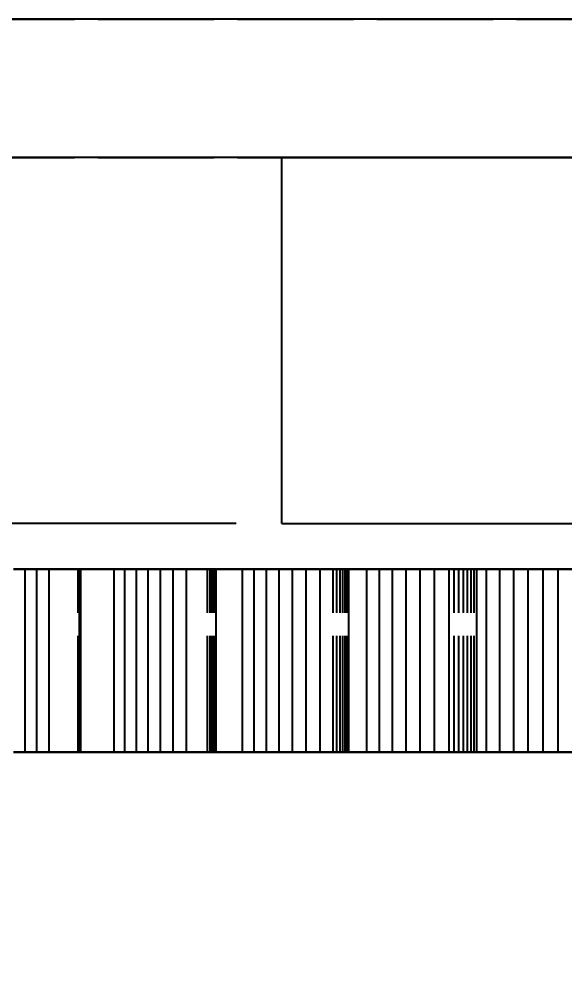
# Model space of a CAD drawing. Header units: millimetres. Extents: x -9 to 221, y -53 to 198.
# Drawn here: x 147.36 to 153.32, y -30.74 to -20.2 of the extents above; entities that cross this region are included whole.
import ezdxf

# ---------------------------------------------------------------- set-up
doc = ezdxf.new("R2010")
doc.units = ezdxf.units.MM
doc.linetypes.add('DASHED', pattern=[1.524, 1.27, -0.254])
for name, color, linetype in [('DIMS', 3, 'CONTINUOUS'), ('HIDDEN', 8, 'DASHED'), ('VISIBLE', 7, 'CONTINUOUS')]:
    doc.layers.add(name, color=color, linetype=linetype)
doc.styles.add('OpenSansCondensed-Light', font='OpenSansCondensed-Light.ttf')
doc.dimstyles.new('EZDXF', dxfattribs={"dimtxt": 0.25, "dimasz": 0.175, "dimexe": 0.375, "dimexo": 0.125, "dimgap": 0.1, "dimtad": 1, "dimlfac": 100, "dimzin": 12, "dimdsep": 46, "dimtxsty": 'OpenSansCondensed-Light', "dimblk": 'ARCHTICK', "dimcen": 2.5, "dimazin": 3, "dimtfac": 0.5, "dimtmove": 2, "dimatfit": 3})

# ---------------------------------------------------------------- blocks, each defined once
blk = doc.blocks.new('_ARCHTICK')
at = {"color": 0, "linetype": 'BYBLOCK', "const_width": 0.15}
blk.add_lwpolyline([(-0.5, -0.5), (0.5, 0.5)], dxfattribs=at)

msp = doc.modelspace()

# ---------------------------------------------------------------- linework, layer by layer
at = {"layer": 'HIDDEN'}
for points in [[(94.875, -20.2), (200.375, -20.2)], [(94.875, -21.71), (200.375, -21.71)], [(150.225, -25.71), (150.225, -21.71)], [(150.225, -21.71), (167.725, -21.71)], [(150.225, -21.71), (167.725, -21.71)], [(150.225, -25.71), (167.725, -25.71)], [(147.41873, -26.21), (147.29439, -26.21)], [(147.54779, -26.21), (147.41873, -26.21)], [(147.41873, -28.21), (147.41873, -26.21)], [(147.68137, -26.21), (147.54779, -26.21)], [(147.54779, -28.21), (147.54779, -26.21)], [(148.0134, -26.21), (147.68137, -26.21)], [(147.68137, -28.21), (147.68137, -26.21)], [(148.01559, -26.21), (148.00024, -26.21)], [(148.00024, -26.21), (148.02965, -26.21)], [(148.39197, -26.21), (148.00024, -26.21)], [(148.00024, -26.21), (148.01559, -26.21)], [(148.00024, -28.21), (148.00024, -26.21)], [(148.00024, -28.21), (148.00024, -26.21)], [(148.02352, -26.21), (148.0134, -26.21)], [(148.0134, -28.21), (148.0134, -26.21)], [(148.02527, -26.21), (148.01559, -26.21)], [(148.01559, -26.21), (148.02527, -26.21)], [(148.01559, -28.21), (148.01559, -26.21)], [(148.01559, -28.21), (148.01559, -26.21)], [(148.029, -26.21), (148.02352, -26.21)], [(148.02352, -28.21), (148.02352, -26.21)], [(148.02965, -26.21), (148.02527, -26.21)], [(148.02527, -26.21), (148.02965, -26.21)], [(148.02527, -28.21), (148.02527, -26.21)], [(148.02527, -28.21), (148.02527, -26.21)], [(148.02965, -26.21), (148.029, -26.21)], [(148.029, -28.21), (148.029, -26.21)], [(148.02965, -28.21), (148.02965, -26.21)], [(148.51099, -26.21), (148.39197, -26.21)], [(148.39197, -28.21), (148.39197, -26.21)], [(148.63554, -26.21), (148.51099, -26.21)], [(148.51099, -28.21), (148.51099, -26.21)], [(148.76521, -26.21), (148.63554, -26.21)], [(148.63554, -28.21), (148.63554, -26.21)], [(148.89971, -26.21), (148.76521, -26.21)], [(148.76521, -28.21), (148.76521, -26.21)], [(149.03881, -26.21), (148.89971, -26.21)], [(148.89971, -28.21), (148.89971, -26.21)], [(149.1823, -26.21), (149.03881, -26.21)], [(149.03881, -28.21), (149.03881, -26.21)], [(149.50588, -26.21), (149.1823, -26.21)], [(149.1823, -28.21), (149.1823, -26.21)], [(149.44139, -26.21), (149.41309, -26.21)], [(149.41309, -26.21), (149.50588, -26.21)], [(149.79386, -26.21), (149.41309, -26.21)], [(149.41309, -26.21), (149.44139, -26.21)], [(149.41309, -28.21), (149.41309, -26.21)], [(149.41309, -28.21), (149.41309, -26.21)], [(149.46417, -26.21), (149.44139, -26.21)], [(149.44139, -26.21), (149.46417, -26.21)], [(149.44139, -28.21), (149.44139, -26.21)], [(149.44139, -28.21), (149.44139, -26.21)], [(149.48177, -26.21), (149.46417, -26.21)], [(149.46417, -26.21), (149.48177, -26.21)], [(149.46417, -28.21), (149.46417, -26.21)], [(149.46417, -28.21), (149.46417, -26.21)], [(149.49446, -26.21), (149.48177, -26.21)], [(149.48177, -26.21), (149.49446, -26.21)], [(149.48177, -28.21), (149.48177, -26.21)], [(149.48177, -28.21), (149.48177, -26.21)], [(149.50244, -26.21), (149.49446, -26.21)], [(149.49446, -26.21), (149.50244, -26.21)], [(149.49446, -28.21), (149.49446, -26.21)], [(149.49446, -28.21), (149.49446, -26.21)], [(149.50588, -26.21), (149.50244, -26.21)], [(149.50244, -26.21), (149.50588, -26.21)], [(149.50244, -28.21), (149.50244, -26.21)], [(149.50244, -28.21), (149.50244, -26.21)], [(149.50588, -28.21), (149.50588, -26.21)], [(149.92294, -26.21), (149.79386, -26.21)], [(149.79386, -28.21), (149.79386, -26.21)], [(150.05737, -26.21), (149.92294, -26.21)], [(149.92294, -28.21), (149.92294, -26.21)], [(150.19676, -26.21), (150.05737, -26.21)], [(150.05737, -28.21), (150.05737, -26.21)], [(150.34083, -26.21), (150.19676, -26.21)], [(150.19676, -28.21), (150.19676, -26.21)], [(150.48934, -26.21), (150.34083, -26.21)], [(150.34083, -28.21), (150.34083, -26.21)], [(150.64211, -26.21), (150.48934, -26.21)], [(150.48934, -28.21), (150.48934, -26.21)], [(150.9558, -26.21), (150.64211, -26.21)], [(150.64211, -28.21), (150.64211, -26.21)], [(150.82491, -26.21), (150.78378, -26.21)], [(150.78378, -26.21), (150.9558, -26.21)], [(151.15191, -26.21), (150.78378, -26.21)], [(150.78378, -26.21), (150.82491, -26.21)], [(150.78378, -28.21), (150.78378, -26.21)], [(150.78378, -28.21), (150.78378, -26.21)], [(150.86068, -26.21), (150.82491, -26.21)], [(150.82491, -26.21), (150.86068, -26.21)], [(150.82491, -28.21), (150.82491, -26.21)], [(150.82491, -28.21), (150.82491, -26.21)], [(150.89143, -26.21), (150.86068, -26.21)], [(150.86068, -26.21), (150.89143, -26.21)], [(150.86068, -28.21), (150.86068, -26.21)], [(150.86068, -28.21), (150.86068, -26.21)], [(150.91741, -26.21), (150.89143, -26.21)], [(150.89143, -26.21), (150.91741, -26.21)], [(150.89143, -28.21), (150.89143, -26.21)], [(150.89143, -28.21), (150.89143, -26.21)], [(150.93881, -26.21), (150.91741, -26.21)], [(150.91741, -26.21), (150.93881, -26.21)], [(150.91741, -28.21), (150.91741, -26.21)], [(150.91741, -28.21), (150.91741, -26.21)], [(150.9558, -26.21), (150.93881, -26.21)], [(150.93881, -26.21), (150.9558, -26.21)], [(150.93881, -28.21), (150.93881, -26.21)], [(150.93881, -28.21), (150.93881, -26.21)], [(150.9558, -28.21), (150.9558, -26.21)], [(151.29046, -26.21), (151.15191, -26.21)], [(151.15191, -28.21), (151.15191, -26.21)], [(151.43417, -26.21), (151.29046, -26.21)], [(151.29046, -28.21), (151.29046, -26.21)], [(151.58266, -26.21), (151.43417, -26.21)], [(151.43417, -28.21), (151.43417, -26.21)], [(151.73565, -26.21), (151.58266, -26.21)], [(151.58266, -28.21), (151.58266, -26.21)], [(151.89292, -26.21), (151.73565, -26.21)], [(151.73565, -28.21), (151.73565, -26.21)], [(152.05427, -26.21), (151.89292, -26.21)], [(151.89292, -28.21), (151.89292, -26.21)], [(152.35667, -26.21), (152.05427, -26.21)], [(152.05427, -28.21), (152.05427, -26.21)], [(152.15997, -26.21), (152.1062, -26.21)], [(152.1062, -26.21), (152.35667, -26.21)], [(152.46003, -26.21), (152.1062, -26.21)], [(152.1062, -26.21), (152.15997, -26.21)], [(152.1062, -28.21), (152.1062, -26.21)], [(152.1062, -28.21), (152.1062, -26.21)], [(152.20857, -26.21), (152.15997, -26.21)], [(152.15997, -26.21), (152.20857, -26.21)], [(152.15997, -28.21), (152.15997, -26.21)], [(152.15997, -28.21), (152.15997, -26.21)], [(152.25233, -26.21), (152.20857, -26.21)], [(152.20857, -26.21), (152.25233, -26.21)], [(152.20857, -28.21), (152.20857, -26.21)], [(152.20857, -28.21), (152.20857, -26.21)], [(152.29148, -26.21), (152.25233, -26.21)], [(152.25233, -26.21), (152.29148, -26.21)], [(152.25233, -28.21), (152.25233, -26.21)], [(152.25233, -28.21), (152.25233, -26.21)], [(152.32621, -26.21), (152.29148, -26.21)], [(152.29148, -26.21), (152.32621, -26.21)], [(152.29148, -28.21), (152.29148, -26.21)], [(152.29148, -28.21), (152.29148, -26.21)], [(152.35667, -26.21), (152.32621, -26.21)], [(152.32621, -26.21), (152.35667, -26.21)], [(152.32621, -28.21), (152.32621, -26.21)], [(152.32621, -28.21), (152.32621, -26.21)], [(152.35667, -28.21), (152.35667, -26.21)], [(152.60744, -26.21), (152.46003, -26.21)], [(152.46003, -28.21), (152.46003, -26.21)], [(152.75979, -26.21), (152.60744, -26.21)], [(152.60744, -28.21), (152.60744, -26.21)], [(152.91672, -26.21), (152.75979, -26.21)], [(152.75979, -28.21), (152.75979, -26.21)], [(153.07795, -26.21), (152.91672, -26.21)], [(152.91672, -28.21), (152.91672, -26.21)], [(153.24327, -26.21), (153.07795, -26.21)], [(153.07795, -28.21), (153.07795, -26.21)], [(153.41248, -26.21), (153.24327, -26.21)], [(153.24327, -28.21), (153.24327, -26.21)], [(147.41873, -28.21), (147.29439, -28.21)], [(147.54779, -28.21), (147.41873, -28.21)], [(147.68137, -28.21), (147.54779, -28.21)], [(148.0134, -28.21), (147.68137, -28.21)], [(148.01559, -28.21), (148.00024, -28.21)], [(148.00024, -28.21), (148.02965, -28.21)], [(148.39197, -28.21), (148.00024, -28.21)], [(148.00024, -28.21), (148.01559, -28.21)], [(148.02352, -28.21), (148.0134, -28.21)], [(148.02527, -28.21), (148.01559, -28.21)], [(148.01559, -28.21), (148.02527, -28.21)], [(148.029, -28.21), (148.02352, -28.21)], [(148.02965, -28.21), (148.02527, -28.21)], [(148.02527, -28.21), (148.02965, -28.21)], [(148.02965, -28.21), (148.029, -28.21)], [(148.51099, -28.21), (148.39197, -28.21)], [(148.63554, -28.21), (148.51099, -28.21)], [(148.76521, -28.21), (148.63554, -28.21)], [(148.89971, -28.21), (148.76521, -28.21)], [(149.03881, -28.21), (148.89971, -28.21)], [(149.1823, -28.21), (149.03881, -28.21)], [(149.50588, -28.21), (149.1823, -28.21)], [(149.44139, -28.21), (149.41309, -28.21)], [(149.41309, -28.21), (149.50588, -28.21)], [(149.79386, -28.21), (149.41309, -28.21)], [(149.41309, -28.21), (149.44139, -28.21)], [(149.46417, -28.21), (149.44139, -28.21)], [(149.44139, -28.21), (149.46417, -28.21)], [(149.48177, -28.21), (149.46417, -28.21)], [(149.46417, -28.21), (149.48177, -28.21)], [(149.49446, -28.21), (149.48177, -28.21)], [(149.48177, -28.21), (149.49446, -28.21)], [(149.50244, -28.21), (149.49446, -28.21)], [(149.49446, -28.21), (149.50244, -28.21)], [(149.50588, -28.21), (149.50244, -28.21)], [(149.50244, -28.21), (149.50588, -28.21)], [(149.92294, -28.21), (149.79386, -28.21)], [(150.05737, -28.21), (149.92294, -28.21)], [(150.19676, -28.21), (150.05737, -28.21)], [(150.34083, -28.21), (150.19676, -28.21)], [(150.48934, -28.21), (150.34083, -28.21)], [(150.64211, -28.21), (150.48934, -28.21)], [(150.9558, -28.21), (150.64211, -28.21)], [(150.82491, -28.21), (150.78378, -28.21)], [(150.78378, -28.21), (150.9558, -28.21)], [(151.15191, -28.21), (150.78378, -28.21)], [(150.78378, -28.21), (150.82491, -28.21)], [(150.86068, -28.21), (150.82491, -28.21)], [(150.82491, -28.21), (150.86068, -28.21)], [(150.89143, -28.21), (150.86068, -28.21)], [(150.86068, -28.21), (150.89143, -28.21)], [(150.91741, -28.21), (150.89143, -28.21)], [(150.89143, -28.21), (150.91741, -28.21)], [(150.93881, -28.21), (150.91741, -28.21)], [(150.91741, -28.21), (150.93881, -28.21)], [(150.9558, -28.21), (150.93881, -28.21)], [(150.93881, -28.21), (150.9558, -28.21)], [(151.29046, -28.21), (151.15191, -28.21)], [(151.43417, -28.21), (151.29046, -28.21)], [(151.58266, -28.21), (151.43417, -28.21)], [(151.73565, -28.21), (151.58266, -28.21)], [(151.89292, -28.21), (151.73565, -28.21)], [(152.05427, -28.21), (151.89292, -28.21)], [(152.35667, -28.21), (152.05427, -28.21)], [(152.15997, -28.21), (152.1062, -28.21)], [(152.1062, -28.21), (152.35667, -28.21)], [(152.46003, -28.21), (152.1062, -28.21)], [(152.1062, -28.21), (152.15997, -28.21)], [(152.20857, -28.21), (152.15997, -28.21)], [(152.15997, -28.21), (152.20857, -28.21)], [(152.25233, -28.21), (152.20857, -28.21)], [(152.20857, -28.21), (152.25233, -28.21)], [(152.29148, -28.21), (152.25233, -28.21)], [(152.25233, -28.21), (152.29148, -28.21)], [(152.32621, -28.21), (152.29148, -28.21)], [(152.29148, -28.21), (152.32621, -28.21)], [(152.35667, -28.21), (152.32621, -28.21)], [(152.32621, -28.21), (152.35667, -28.21)], [(152.60744, -28.21), (152.46003, -28.21)], [(152.75979, -28.21), (152.60744, -28.21)], [(152.91672, -28.21), (152.75979, -28.21)], [(153.07795, -28.21), (152.91672, -28.21)], [(153.24327, -28.21), (153.07795, -28.21)], [(153.41248, -28.21), (153.24327, -28.21)]]:
    msp.add_lwpolyline(points, dxfattribs=at)
at = {"layer": 'VISIBLE'}
for points in [[(200.375, -20.2), (94.875, -20.2)], [(200.375, -21.71), (94.875, -21.71)], [(150.225, -25.71), (150.225, -21.71)], [(150.225, -25.71), (167.725, -25.71)], [(147.29439, -26.21), (147.41873, -26.21)], [(147.41873, -26.21), (147.54779, -26.21)], [(147.41873, -28.21), (147.41873, -26.21)], [(147.54779, -26.21), (147.68137, -26.21)], [(147.54779, -28.21), (147.54779, -26.21)], [(147.68137, -26.21), (148.0134, -26.21)], [(147.68137, -28.21), (147.68137, -26.21)], [(148.0134, -26.21), (148.02352, -26.21)], [(148.0134, -28.21), (148.0134, -26.21)], [(148.02352, -26.21), (148.029, -26.21)], [(148.02352, -28.21), (148.02352, -26.21)], [(148.029, -26.21), (148.02965, -26.21)], [(148.029, -28.21), (148.029, -26.21)], [(148.02965, -26.21), (148.39197, -26.21)], [(148.02965, -28.21), (148.02965, -26.21)], [(148.39197, -26.21), (148.51099, -26.21)], [(148.39197, -28.21), (148.39197, -26.21)], [(148.51099, -26.21), (148.63554, -26.21)], [(148.51099, -28.21), (148.51099, -26.21)], [(148.63554, -26.21), (148.76521, -26.21)], [(148.63554, -28.21), (148.63554, -26.21)], [(148.76521, -26.21), (148.89971, -26.21)], [(148.76521, -28.21), (148.76521, -26.21)], [(148.89971, -26.21), (149.03881, -26.21)], [(148.89971, -28.21), (148.89971, -26.21)], [(149.03881, -26.21), (149.1823, -26.21)], [(149.03881, -28.21), (149.03881, -26.21)], [(149.1823, -26.21), (149.50588, -26.21)], [(149.1823, -28.21), (149.1823, -26.21)], [(149.50588, -26.21), (149.79386, -26.21)], [(149.50588, -28.21), (149.50588, -26.21)], [(149.79386, -26.21), (149.92294, -26.21)], [(149.79386, -28.21), (149.79386, -26.21)], [(149.92294, -26.21), (150.05737, -26.21)], [(149.92294, -28.21), (149.92294, -26.21)], [(150.05737, -26.21), (150.19676, -26.21)], [(150.05737, -28.21), (150.05737, -26.21)], [(150.19676, -26.21), (150.34083, -26.21)], [(150.19676, -28.21), (150.19676, -26.21)], [(150.34083, -26.21), (150.48934, -26.21)], [(150.34083, -28.21), (150.34083, -26.21)], [(150.48934, -26.21), (150.64211, -26.21)], [(150.48934, -28.21), (150.48934, -26.21)], [(150.64211, -26.21), (150.9558, -26.21)], [(150.64211, -28.21), (150.64211, -26.21)], [(150.9558, -26.21), (151.15191, -26.21)], [(150.9558, -28.21), (150.9558, -26.21)], [(151.15191, -26.21), (151.29046, -26.21)], [(151.15191, -28.21), (151.15191, -26.21)], [(151.29046, -26.21), (151.43417, -26.21)], [(151.29046, -28.21), (151.29046, -26.21)], [(151.43417, -26.21), (151.58266, -26.21)], [(151.43417, -28.21), (151.43417, -26.21)], [(151.58266, -26.21), (151.73565, -26.21)], [(151.58266, -28.21), (151.58266, -26.21)], [(151.73565, -26.21), (151.89292, -26.21)], [(151.73565, -28.21), (151.73565, -26.21)], [(151.89292, -26.21), (152.05427, -26.21)], [(151.89292, -28.21), (151.89292, -26.21)], [(152.05427, -26.21), (152.35667, -26.21)], [(152.05427, -28.21), (152.05427, -26.21)], [(152.35667, -26.21), (152.46003, -26.21)], [(152.35667, -28.21), (152.35667, -26.21)], [(152.46003, -26.21), (152.60744, -26.21)], [(152.46003, -28.21), (152.46003, -26.21)], [(152.60744, -26.21), (152.75979, -26.21)], [(152.60744, -28.21), (152.60744, -26.21)], [(152.75979, -26.21), (152.91672, -26.21)], [(152.75979, -28.21), (152.75979, -26.21)], [(152.91672, -26.21), (153.07795, -26.21)], [(152.91672, -28.21), (152.91672, -26.21)], [(153.07795, -26.21), (153.24327, -26.21)], [(153.07795, -28.21), (153.07795, -26.21)], [(153.24327, -26.21), (153.41248, -26.21)], [(153.24327, -28.21), (153.24327, -26.21)], [(147.29439, -28.21), (147.41873, -28.21)], [(147.41873, -28.21), (147.54779, -28.21)], [(147.54779, -28.21), (147.68137, -28.21)], [(147.68137, -28.21), (148.0134, -28.21)], [(148.0134, -28.21), (148.02352, -28.21)], [(148.02352, -28.21), (148.029, -28.21)], [(148.029, -28.21), (148.02965, -28.21)], [(148.02965, -28.21), (148.39197, -28.21)], [(148.39197, -28.21), (148.51099, -28.21)], [(148.51099, -28.21), (148.63554, -28.21)], [(148.63554, -28.21), (148.76521, -28.21)], [(148.76521, -28.21), (148.89971, -28.21)], [(148.89971, -28.21), (149.03881, -28.21)], [(149.03881, -28.21), (149.1823, -28.21)], [(149.1823, -28.21), (149.50588, -28.21)], [(149.50588, -28.21), (149.79386, -28.21)], [(149.79386, -28.21), (149.92294, -28.21)], [(149.92294, -28.21), (150.05737, -28.21)], [(150.05737, -28.21), (150.19676, -28.21)], [(150.19676, -28.21), (150.34083, -28.21)], [(150.34083, -28.21), (150.48934, -28.21)], [(150.48934, -28.21), (150.64211, -28.21)], [(150.64211, -28.21), (150.9558, -28.21)], [(150.9558, -28.21), (151.15191, -28.21)], [(151.15191, -28.21), (151.29046, -28.21)], [(151.29046, -28.21), (151.43417, -28.21)], [(151.43417, -28.21), (151.58266, -28.21)], [(151.58266, -28.21), (151.73565, -28.21)], [(151.73565, -28.21), (151.89292, -28.21)], [(151.89292, -28.21), (152.05427, -28.21)], [(152.05427, -28.21), (152.35667, -28.21)], [(152.35667, -28.21), (152.46003, -28.21)], [(152.46003, -28.21), (152.60744, -28.21)], [(152.60744, -28.21), (152.75979, -28.21)], [(152.75979, -28.21), (152.91672, -28.21)], [(152.91672, -28.21), (153.07795, -28.21)], [(153.07795, -28.21), (153.24327, -28.21)], [(153.24327, -28.21), (153.41248, -28.21)]]:
    msp.add_lwpolyline(points, dxfattribs=at)

# ---------------------------------------------------------------- dimensions: what is measured, and where the dimension line sits
at = {"layer": 'DIMS'}
msp.add_linear_dim(base=(87.875, -25.71), p1=(150.225, -25.71), p2=(150.225, -21.71), angle=90, dimstyle='EZDXF', override={"dimtxt": 1.6, "dimasz": 1, "dimexe": 0.6, "dimexo": 0.5, "dimdec": 2}, dxfattribs=at).render()
msp.add_linear_dim(base=(93.875, -52.71), p1=(93.875, -21.71), p2=(201.375, -21.71), dimstyle='EZDXF', override={"dimtxt": 1.6, "dimasz": 1, "dimexe": 0.6, "dimexo": 0.5, "dimdec": 2}, dxfattribs=at).render()

doc.saveas('drawing.dxf')
